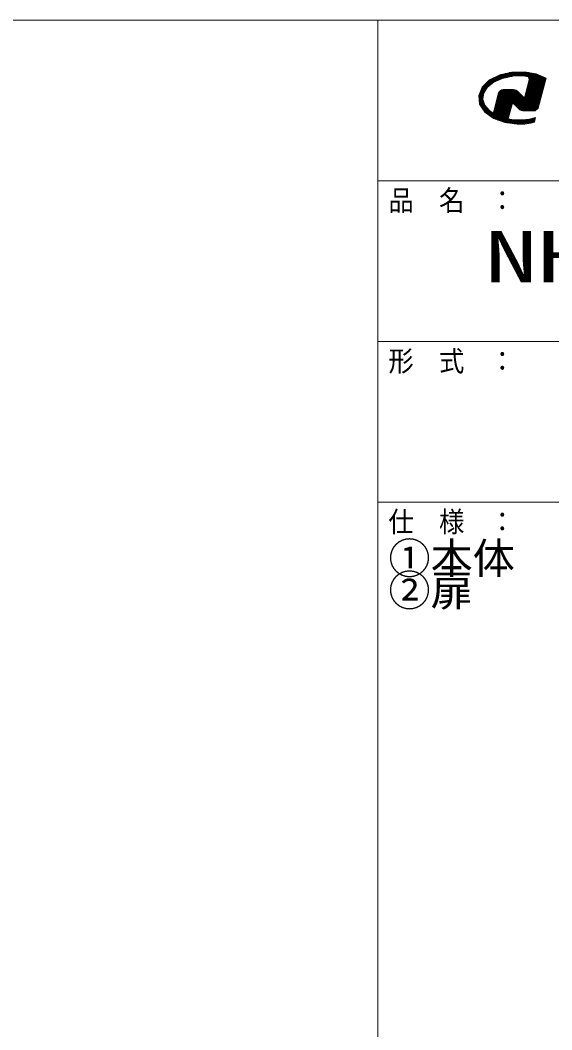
# Model space of a CAD drawing. Units: millimetres, scale not verified. Extents: x -207 to 194, y -135 to 142.
# Drawn here: x 88.9 to 138.5, y 47.5 to 141.8 of the extents above; entities that cross this region are included whole.
import ezdxf
from ezdxf.enums import TextEntityAlignment as Align

# ---------------------------------------------------------------- set-up
doc = ezdxf.new("R2010")
doc.units = ezdxf.units.MM
doc.header["$LTSCALE"] = 0.5
doc.layers.add('0-0__0-f_', color=7, linetype='Continuous', lineweight=9)
doc.styles.add('ＭＳ ゴシック', font='')
doc.styles.get('ＭＳ ゴシック').set_extended_font_data('MS Gothic')

msp = doc.modelspace()

# ---------------------------------------------------------------- linework, layer by layer
at = {"layer": '0-0__0-f_'}
for p, q in [((122.2797, 141.756), (122.2797, -135.244)), ((136.863, 136.7739), (134.1729, 136.7739)), ((136.3763, 136.8625), (134.5622, 136.8625)), ((132.9106, 135.7992), (132.3174, 135.7992)), ((133.0229, 135.8878), (132.4087, 135.8878)), ((133.1501, 135.9764), (132.5038, 135.9764)), ((132.5276, 135.4972), (133.1164, 135.9614)), ((133.3498, 136.065), (132.5913, 136.065)), ((133.5494, 136.1536), (132.6826, 136.1536)), ((133.7491, 136.2422), (132.8347, 136.2422)), ((133.9781, 136.3308), (133.0118, 136.3308)), ((134.3966, 136.4194), (133.1889, 136.4194)), ((134.815, 136.5081), (133.366, 136.5081)), ((137.3962, 136.5967), (133.5431, 136.5967)), ((137.1839, 136.6853), (133.7835, 136.6853)), ((137.6084, 136.5081), (136.1592, 136.5081)), ((137.853, 135.7992), (136.3123, 135.7992)), ((137.8768, 135.8878), (136.3361, 135.8878)), ((137.9005, 135.9764), (136.3598, 135.9764)), ((137.8207, 136.4194), (136.3725, 136.4194)), ((137.9243, 136.065), (136.3836, 136.065)), ((137.9955, 136.3308), (136.3896, 136.3308)), ((137.9718, 136.2422), (136.4068, 136.2422)), ((137.948, 136.1536), (136.4073, 136.1536)), ((132.1615, 134.8244), (131.7429, 134.8244)), ((132.1748, 134.9131), (131.7787, 134.9131)), ((132.2065, 135.0017), (131.8145, 135.0017)), ((132.264, 135.0903), (131.8503, 135.0903)), ((132.3214, 135.1789), (131.8861, 135.1789)), ((132.3788, 135.2675), (131.9219, 135.2675)), ((132.4362, 135.3561), (131.9577, 135.3561)), ((132.4936, 135.4447), (131.9935, 135.4447)), ((132.5734, 135.5333), (132.0435, 135.5333)), ((132.6858, 135.6219), (132.1348, 135.6219)), ((132.7982, 135.7106), (132.2261, 135.7106)), ((135.6389, 134.8244), (133.5306, 134.8244)), ((135.55, 134.9131), (133.5543, 134.9131)), ((135.4612, 135.0017), (133.5875, 135.0017)), ((135.3723, 135.0903), (133.6362, 135.0903)), ((135.2765, 135.1789), (133.7223, 135.1789)), ((135.0449, 135.2675), (133.9689, 135.2675)), ((137.5919, 134.8244), (136.0512, 134.8244)), ((137.6156, 134.9131), (136.0749, 134.9131)), ((137.6394, 135.0017), (136.0986, 135.0017)), ((137.6631, 135.0903), (136.1224, 135.0903)), ((137.6868, 135.1789), (136.1461, 135.1789)), ((137.7106, 135.2675), (136.1699, 135.2675)), ((137.7343, 135.3561), (136.1936, 135.3561)), ((137.7581, 135.4447), (136.2174, 135.4447)), ((137.7818, 135.5333), (136.2411, 135.5333)), ((137.8056, 135.6219), (136.2649, 135.6219)), ((137.8293, 135.7106), (136.2886, 135.7106)), ((132.1483, 134.7358), (131.7071, 134.7358)), ((132.1351, 134.6472), (131.7145, 134.6472)), ((132.1219, 134.5586), (131.7239, 134.5586)), ((132.1087, 134.47), (131.7334, 134.47)), ((132.0994, 134.3814), (131.7428, 134.3814)), ((132.1281, 134.2928), (131.7522, 134.2928)), ((132.1567, 134.2042), (131.7617, 134.2042)), ((132.1854, 134.1156), (131.7711, 134.1156)), ((132.2141, 134.0269), (131.7806, 134.0269)), ((132.2427, 133.9383), (131.79, 133.9383)), ((134.8338, 133.9383), (133.2931, 133.9383)), ((137.3782, 134.0269), (133.3169, 134.0269)), ((137.4019, 134.1156), (133.3406, 134.1156)), ((137.4257, 134.2042), (133.3644, 134.2042)), ((137.4494, 134.2928), (133.3881, 134.2928)), ((137.4731, 134.3814), (133.4118, 134.3814)), ((137.4969, 134.47), (133.4356, 134.47)), ((135.9055, 134.5586), (133.4593, 134.5586)), ((135.8166, 134.6472), (133.4831, 134.6472)), ((135.7278, 134.7358), (133.5068, 134.7358)), ((137.3544, 133.9383), (134.9877, 133.9383)), ((137.5206, 134.5586), (135.9799, 134.5586)), ((137.5444, 134.6472), (136.0037, 134.6472)), ((137.5681, 134.7358), (136.0274, 134.7358)), ((132.2714, 133.8497), (131.835, 133.8497)), ((132.3346, 133.7611), (131.8925, 133.7611)), ((132.4101, 133.6725), (131.95, 133.6725)), ((132.4856, 133.5839), (132.0076, 133.5839)), ((132.5611, 133.4953), (132.0651, 133.4953)), ((132.6366, 133.4067), (132.1226, 133.4067)), ((132.7121, 133.3181), (132.1802, 133.3181)), ((132.8324, 133.2294), (132.2377, 133.2294)), ((132.9537, 133.1408), (132.3219, 133.1408)), ((134.5964, 133.0522), (132.444, 133.0522)), ((134.5726, 132.9636), (132.5661, 132.9636)), ((134.6201, 133.1408), (133.0794, 133.1408)), ((134.6439, 133.2294), (133.1032, 133.2294)), ((134.6676, 133.3181), (133.1269, 133.3181)), ((134.6914, 133.4067), (133.1507, 133.4067)), ((134.7151, 133.4953), (133.1744, 133.4953)), ((134.7389, 133.5839), (133.1981, 133.5839)), ((134.7626, 133.6725), (133.2219, 133.6725)), ((134.7863, 133.7611), (133.2456, 133.7611)), ((134.8101, 133.8497), (133.2694, 133.8497)), ((137.3307, 133.8497), (135.0855, 133.8497)), ((137.3069, 133.7611), (135.175, 133.7611)), ((137.2832, 133.6725), (135.2645, 133.6725)), ((137.2595, 133.5839), (135.3539, 133.5839)), ((137.1942, 133.4953), (135.4434, 133.4953)), ((137.1026, 133.4067), (135.5329, 133.4067)), ((137.011, 133.3181), (135.6971, 133.3181)), ((134.5489, 132.875), (132.6883, 132.875)), ((134.5252, 132.7864), (132.8104, 132.7864)), ((134.5014, 132.6978), (132.9325, 132.6978)), ((134.4777, 132.6092), (133.0546, 132.6092)), ((134.6138, 132.5206), (133.2536, 132.5206)), ((136.9508, 132.4319), (133.4925, 132.4319)), ((136.9271, 132.3433), (133.7314, 132.3433)), ((136.9033, 132.2547), (133.9703, 132.2547)), ((136.662, 132.1661), (134.346, 132.1661)), ((136.1419, 132.0775), (135.0146, 132.0775)), ((136.9745, 132.5206), (136.4244, 132.5206)), ((136.9983, 132.6092), (136.7958, 132.6092)), ((122.2797, 126.756), (193.2797, 126.756)), ((122.2797, 111.756), (193.2797, 111.756)), ((122.2797, 96.756), (193.2797, 96.756))]:
    msp.add_line(p, q, dxfattribs=at)
for points in [[(-206.7203, -135.244), (193.2797, -135.244), (193.2797, 141.756), (-206.7203, 141.756)], [(137.0121, 132.6608), (136.4104, 132.5172), (135.7696, 132.4464), (135.2376, 132.4447), (134.8117, 132.4803), (134.4622, 132.5514), (134.8522, 134.0068), (135.0046, 133.9298), (135.3868, 133.5514), (135.5515, 133.3907), (135.6634, 133.3252), (135.7904, 133.2982), (136.2018, 133.2978), (136.9906, 133.2983), (137.2502, 133.5495), (137.9993, 136.3449), (137.0556, 136.7388), (135.9758, 136.9354), (134.7935, 136.9151), (133.6674, 136.6588), (132.7092, 136.1794), (132.0202, 135.5108), (131.7055, 134.7317), (131.7925, 133.9151), (132.2715, 133.1774), (133.0965, 132.5788), (134.1332, 132.1943), (135.3107, 132.0382), (135.9975, 132.0576), (136.574, 132.1371), (136.9007, 132.245)]]:
    msp.add_lwpolyline(points, close=True, dxfattribs=at)
for points in [[(133.1164, 135.9614), (133.922, 136.3189), (134.8516, 136.5158), (135.6238, 136.5502), (135.997, 136.5286), (136.3603, 136.4826), (136.417, 136.1896), (135.9659, 134.5064), (135.7948, 134.669), (135.4517, 135.0111), (135.2948, 135.1667), (135.1975, 135.2315), (135.0862, 135.266), (134.9437, 135.2711), (133.9933, 135.2711), (133.8224, 135.2459), (133.6632, 135.1394), (133.5691, 134.9683)], [(133.5691, 134.9683), (133.1485, 133.3987), (133.0583, 133.0653), (133.0553, 133.0671), (133.0522, 133.0689), (132.7138, 133.3161), (132.2789, 133.8265), (132.0967, 134.3897), (132.1824, 134.9644), (132.5276, 135.4972)]]:
    msp.add_lwpolyline(points, dxfattribs=at)
msp.add_solid([(135.7904, 133.2982), (136.9906, 133.2983), (136.2018, 133.2978)], dxfattribs=at)

# ---------------------------------------------------------------- texts
at = {"layer": '0-0__0-f_', "style": 'ＭＳ ゴシック'}
for s, height, width, p in [('品\u3000名\u3000：', 1.924, 0.9, (123.2797, 123.3859)), ('NHED-FT', 4.809, 1.5, (132.2797, 115.8308)), ('形\u3000式\u3000：', 1.924, 0.9, (123.2797, 108.3859)), ('仕\u3000様\u3000：', 1.924, 0.9, (123.2797, 93.3859))]:
    msp.add_text(s, height=height, dxfattribs=dict(at, width=width)).set_placement(p, align=Align.BOTTOM_LEFT)
for s, p in [('①本体\u3000ｽﾁｰﾙ\u3000t1.2\u3000ｱｲﾎﾞﾘｰ\u3000焼付塗装', (123.2797, 89.2009)), ('②扉\u3000\u3000ｽﾁｰﾙ\u3000t2.0\u3000ｱｲﾎﾞﾘｰ\u3000焼付塗装', (123.2797, 86.2009))]:
    msp.add_text(s, height=2.885, dxfattribs=at).set_placement(p, align=Align.BOTTOM_LEFT)

doc.saveas('drawing.dxf')
